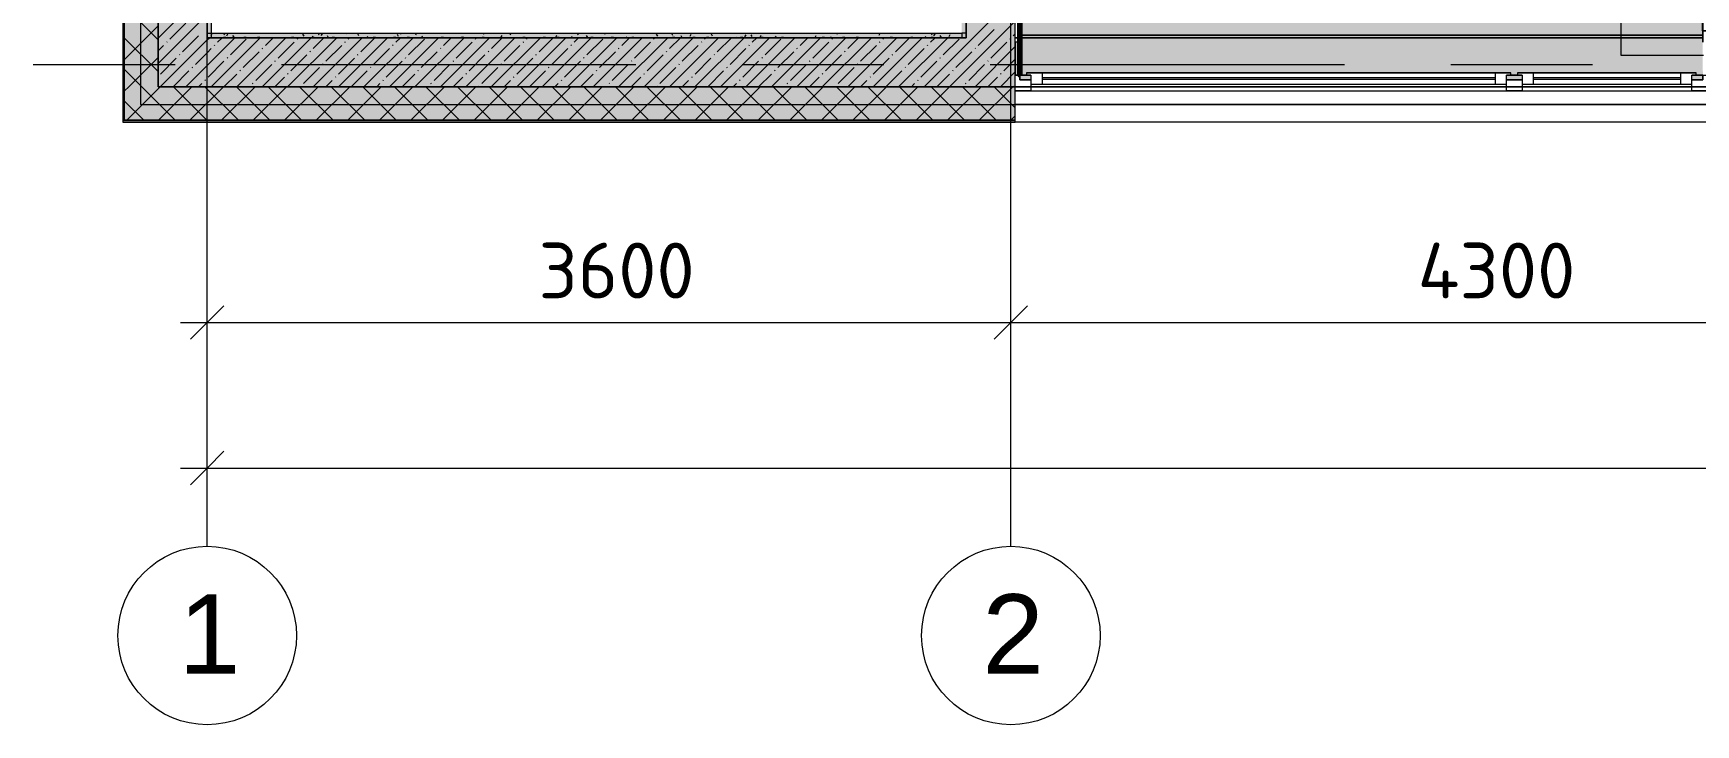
# Model space of a CAD drawing. Header units: millimetres. Extents: x -3817 to 677485, y -22715 to 103890.
# Drawn here: x 551499 to 558946, y -1083 to 2017 of the extents above; entities that cross this region are included whole.
import ezdxf

# ---------------------------------------------------------------- set-up
doc = ezdxf.new("R2010")
doc.units = ezdxf.units.MM
doc.layers.add('PDF _Геометрия', color=7, linetype='Continuous', true_color=0x1d1d1d)
doc.layers.add('PDF _Сплошная заливка', color=7, linetype='Continuous', true_color=0xffffff)
doc.layers.add('PDF _Текст', color=7, linetype='Continuous')
doc.styles.add('PDF ArialMT', font='arial.ttf')
doc.styles.add('PDF ISOCPEUR', font='isocpeur.ttf')

msp = doc.modelspace()

# ---------------------------------------------------------------- hatches: boundary and pattern name
at = {"layer": 'PDF _Сплошная заливка', "transparency": 33554559}
h = msp.add_hatch(color=256, dxfattribs=at)
h.paths.add_polyline_path([(551908.1, 1776.9), (552058.1, 1776.9), (552058.1, 7096.9), (551908.1, 7096.9), (551908.1, 5006.1)], flags=0)
h.paths.add_polyline_path([(551908.1, 9196.9), (552058.1, 9196.9), (552058.1, 10396.9), (551908.1, 10396.9)], flags=0)
h.paths.add_polyline_path([(551908.1, 12696.9), (552058.1, 12696.9), (552058.1, 14096.9), (551908.1, 14096.9)], flags=0)
h.paths.add_polyline_path([(551908.1, 14996.9), (552058.1, 14996.9), (552058.1, 16949.9), (551908.1, 16949.9), (551908.1, 16477.7)], flags=0)
h = msp.add_hatch(color=256, dxfattribs=at)
h.paths.add_polyline_path([(552058.1, 1776.9), (552278.1, 1776.9), (552278.1, 7096.9), (552058.1, 7096.9), (552058.1, 5006.1)], flags=0)
h.paths.add_polyline_path([(552278.1, 9196.9), (552278.1, 9776.9), (552058.1, 9776.9), (552058.1, 9196.9)], flags=0)
for points in [[(555678.1, 1776.9), (555898.1, 1776.9), (555898.1, 9776.9), (555678.1, 9776.9), (555678.1, 1996.9)], [(555658.1, 1996.9), (555678.1, 1996.9), (555678.1, 7396.9), (555658.1, 7396.9), (555658.1, 2016.9)], [(555678.1, 1996.9), (555678.1, 2016.9), (552278.1, 2016.9), (552278.1, 1996.9), (555119.6, 1996.9)]]:
    msp.add_hatch(color=256, dxfattribs=at).paths.add_polyline_path(points)
at = {"layer": 'PDF _Сплошная заливка', "true_color": 0xeae6de, "transparency": 33554559}
h = msp.add_hatch(color=254, dxfattribs=at)
h.paths.add_polyline_path([(555919.1, 2007.9), (558978.1, 2007.9), (558978.1, 2387.8), (556058.7, 2387.8), (556058.7, 2287.8), (558898.1, 2287.8), (558898.1, 2267.8), (555998.1, 2267.8), (555998.1, 2287.8), (556057.7, 2289.8), (556057.7, 2387.8), (555920.1, 2387.8), (555919.1, 2010.1)], flags=0)
h.paths.add_polyline_path([(555998.1, 2187.8), (555998.1, 2207.8), (558898.1, 2207.8), (558898.1, 2187.8), (556438.9, 2187.8)], flags=0)
msp.add_hatch(color=254, dxfattribs=at).paths.add_polyline_path([(555948.1, 1807.9), (555968.1, 1807.9), (555968.1, 1828.9), (555948.1, 1828.9), (555948.1, 1838.9), (558118.1, 1838.9), (558118.1, 1828.9), (558098.1, 1828.9), (558098.1, 1807.9), (558168.1, 1807.9), (558168.1, 1828.9), (558148.1, 1828.9), (558148.1, 1838.9), (558948.1, 1838.9), (558948.1, 1828.9), (558928.1, 1828.9), (558928.1, 1807.9), (558978.1, 1807.9), (558977.1, 2007.9), (555919.1, 2007.9), (555919.1, 1807.9)])
at = {"layer": 'PDF _Сплошная заливка', "transparency": 33554559}
h = msp.add_hatch(color=256, dxfattribs=at)
h.paths.add_polyline_path([(584278.1, 1626.9), (584278.1, 1776.9), (583278.4, 1776.9), (583278.4, 1626.9), (584206.9, 1626.9)], flags=0)
h.paths.add_polyline_path([(589258.1, 1626.9), (589258.1, 1776.9), (588138.1, 1776.9), (588138.1, 1626.9), (588591.4, 1626.9)], flags=0)
h.paths.add_polyline_path([(586038.1, 1626.9), (586038.1, 1776.9), (585178.1, 1776.9), (585178.1, 1626.9), (585668.4, 1626.9)], flags=0)
h.paths.add_polyline_path([(591155.8, 1626.9), (591155.8, 1776.9), (590158.1, 1776.9), (590158.1, 1626.9), (590783.6, 1626.9)], flags=0)
h.paths.add_polyline_path([(573778.1, 1626.9), (574878.1, 1626.9), (574878.1, 1776.9), (573778.1, 1776.9)], flags=0)
h.paths.add_polyline_path([(581257.9, 1626.9), (582378.4, 1626.9), (582378.4, 1776.9), (581257.9, 1776.9)], flags=0)
h.paths.add_polyline_path([(578448.1, 1626.9), (578577.9, 1626.9), (578577.9, 1776.9), (576978.1, 1776.9), (576978.1, 1626.9), (578361, 1626.9)], flags=0)
h.paths.add_polyline_path([(564928.1, 1626.9), (564928.1, 1776.9), (564178.1, 1776.9), (564178.1, 1626.9), (564477, 1626.9)], flags=0)
h.paths.add_polyline_path([(567778.1, 1626.9), (567778.1, 1776.9), (567028.1, 1776.9), (567028.1, 1626.9), (567399.9, 1626.9)], flags=0)
h.paths.add_polyline_path([(572878.1, 1626.9), (572878.1, 1776.9), (571528.1, 1776.9), (571528.1, 1626.9), (572515.1, 1626.9)], flags=0)
h.paths.add_polyline_path([(568861.4, 1626.9), (569428.1, 1626.9), (569428.1, 1776.9), (568678.1, 1776.9), (568678.1, 1626.9)], flags=0)
h.paths.add_polyline_path([(563278.1, 1626.9), (563278.1, 1776.9), (562527.9, 1776.9), (562527.9, 1626.9), (563015.5, 1626.9)], flags=0)
h.paths.add_polyline_path([(560427.9, 1626.9), (560427.9, 1776.9), (558998.1, 1776.9), (558998.1, 1626.9), (559361.8, 1626.9)], flags=0)
h.paths.add_polyline_path([(555898.1, 1626.9), (555898.1, 1776.9), (551908.1, 1776.9), (551908.1, 1626.9), (554977.4, 1626.9)], flags=0)

# ---------------------------------------------------------------- linework, layer by layer
at = {"layer": 'PDF _Геометрия', "color": 9, "lineweight": 9, "true_color": 0xc0c0c0}
for points in [[(551900.1, 14096.9), (551900.1, 12696.9), (552058.1, 12696.9), (552058.1, 10396.9), (551900.1, 10396.9), (551900.1, 9196.9), (552058.1, 9196.9), (551900.1, 9196.9), (551900.1, 7096.9), (552058.1, 7096.9), (551900.1, 7096.9), (551900.1, 1776.9), (551900.1, 1623.9), (551900.1, 1618.9), (555898.1, 1618.9), (555898.1, 1776.9), (552058.1, 1776.9), (552278.1, 1776.9), (555678.1, 1776.9), (555898.1, 1776.9), (555898.1, 9576.9), (555898.1, 2276.9), (555918.1, 2276.9)], [(552278.1, 3496.9), (552278.1, 1996.9), (555678.1, 1996.9), (555678.1, 2016.9), (555658.1, 2016.9), (555658.1, 1996.9), (555678.1, 1996.9), (555678.1, 7396.9), (555678.1, 1996.9), (552278.1, 1996.9), (552298.1, 1996.9), (552298.1, 3496.9), (552298.1, 7096.9), (552298.1, 9196.9), (552298.1, 9535.9)], [(552278.1, 2016.9), (552299.1, 2016.9)], [(555898.1, 1976.9), (555898.1, 1996.9), (555918.1, 1996.9), (555898.1, 1996.9), (555898.1, 2016.9)], [(558998.1, 1776.9), (555898.1, 1776.9), (555898.1, 1828.9)]]:
    msp.add_lwpolyline(points, dxfattribs=at)
at = {"layer": 'PDF _Геометрия', "color": 231, "lineweight": 70, "true_color": 0xff80c0}
msp.add_lwpolyline([(555918.1, 2276.9), (555918.1, 1875.9), (555919.1, 1875.9), (555919.1, 9555.9)], dxfattribs=at)
at = {"layer": 'PDF _Геометрия', "color": 7, "lineweight": 9}
for points in [[(555898.1, 1623.9), (551905.1, 1623.9), (551905.1, 1626.9), (551905.1, 1776.9), (551905.1, 7096.9)], [(555898.1, 1626.9), (551908.1, 1626.9), (551908.1, 1776.9), (551908.1, 7096.9)], [(551979.1, 7096.9), (551979.1, 1697.9), (555898.1, 1697.9)], [(558981.5, 1917.1), (558612.2, 1917.1), (558612.2, 2664.6)], [(552299.1, 2016.9), (555658.1, 2016.9)], [(552158.1, 720.4), (555878.1, 720.4), (560178.1, 720.4), (564678.1, 720.4), (566178.1, 720.4), (569178.1, 720.4), (570678.1, 720.4), (574378.1, 720.4), (578078.1, 720.4), (581778.1, 720.4), (585478.1, 720.4), (590478.1, 720.4), (590478.1, 840.4)], [(552278.1, 526.4), (552278.1, 720.4), (552278.1, 840.4)], [(555878.1, 526.4), (555878.1, 720.4), (555878.1, 840.4)], [(552278.1, -126.3), (552278.1, 67.7), (552278.1, 187.7)], [(552158.1, 67.7), (590598.1, 67.7)]]:
    msp.add_lwpolyline(points, dxfattribs=at)
msp.add_lwpolyline([(552058.1, 1776.9), (552058.1, 7096.9)], close=True, dxfattribs=at)
at = {"layer": 'PDF _Геометрия', "color": 253, "lineweight": 9, "true_color": 0xaaaaaa}
for points in [[(552278.1, -283.3), (552278.1, 2216.7), (552278.1, 4518)], [(555878.1, -283.3), (555878.1, 2216.7), (555878.1, 4177)], [(551499, 1876.9), (552134, 1876.9)], [(552610.3, 1876.9), (554197.8, 1876.9)], [(554674, 1876.9), (555309, 1876.9)], [(555785.3, 1876.9), (557372.8, 1876.9)], [(557849, 1876.9), (558484, 1876.9)], [(555918.1, 1828.9), (555898.1, 1828.9)], [(556018.1, 1818.9), (558048.1, 1818.9)], [(558048.1, 1808.9), (556018.1, 1808.9)], [(558218.1, 1818.9), (558878.1, 1818.9)], [(558878.1, 1808.9), (558218.1, 1808.9)], [(555898.1, 1758.9), (558998.1, 1758.9)]]:
    msp.add_lwpolyline(points, dxfattribs=at)
at = {"layer": 'PDF _Геометрия', "color": 8, "lineweight": 9, "true_color": 0x808080}
msp.add_lwpolyline([(558978.1, 2387.8), (556058.7, 2387.8), (558978.1, 2387.8), (558978.1, 2007.9), (555918.8, 2007.9), (558978.1, 2007.9), (558978.1, 1976.9), (558978.1, 2007.9), (558978.1, 2027.4), (559807.2, 2027.4), (559807.2, 2276.9), (559807.2, 2027.4), (558976.9, 2027.4), (558976.9, 2387.3), (559807.1, 2387.3), (558977.7, 2387.3), (559807.1, 2387.3), (558978.1, 2387.3)], dxfattribs=at)
at = {"layer": 'PDF _Геометрия', "lineweight": 9}
for points in [[(552058.1, 1995), (552278.1, 2215)], [(555489.6, 1776.9), (555678.1, 1965.4), (555898.1, 2185.4)], [(552058.1, 1986.9), (551908.1, 2136.9)], [(552058.1, 1880.9), (552278.1, 2100.9)], [(551908.1, 1899.7), (552058.1, 2049.7)], [(552111.1, 1990.9), (552182.4, 2062.2)], [(555603.6, 1776.9), (555678.1, 1851.3), (555898.1, 2071.3)], [(555732.2, 1962.4), (555803.4, 2033.7)], [(555889, 2005.2), (555898.1, 2014.3)], [(552058.1, 1845.4), (551908.1, 1995.4)], [(551918.1, 1626.9), (552068.1, 1776.9), (552278.1, 1986.9), (552288.1, 1996.9)], [(552058.1, 1937.9), (552082.6, 1962.4)], [(552096.8, 1976.7), (552099.2, 1979)], [(552168.1, 1933.9), (552239.4, 2005.2)], [(552182.2, 1776.9), (552278.1, 1872.8), (552402.2, 1996.9)], [(552225.1, 1876.9), (552278.1, 1929.8), (552296.4, 1948.1)], [(552296.2, 1776.9), (552516.2, 1996.9)], [(552310.7, 1962.4), (552313, 1964.8)], [(552324.9, 1976.7), (552345.1, 1996.9)], [(552382, 1919.6), (552453.2, 1990.9)], [(552410.3, 1776.9), (552630.3, 1996.9)], [(552524.3, 1776.9), (552744.3, 1996.9)], [(552524.5, 1948.1), (552526.9, 1950.5)], [(552538.8, 1962.4), (552573.2, 1996.9)], [(552595.8, 1905.4), (552667.1, 1976.7)], [(552638.4, 1776.9), (552858.4, 1996.9)], [(552681.3, 1990.9), (552683.7, 1993.3)], [(552752.4, 1776.9), (552972.4, 1996.9)], [(552752.6, 1948.1), (552801.3, 1996.9)], [(552809.6, 1891.1), (552880.9, 1962.4)], [(552866.5, 1776.9), (553086.5, 1996.9)], [(552895.2, 1976.7), (552897.6, 1979)], [(552909.4, 1990.9), (552915.4, 1996.9)], [(552966.5, 1933.9), (553029.4, 1996.9)], [(552980.5, 1776.9), (553200.5, 1996.9)], [(553023.5, 1876.9), (553094.8, 1948.1)], [(553094.6, 1776.9), (553314.6, 1996.9)], [(553109, 1962.4), (553111.4, 1964.8)], [(553123.3, 1976.7), (553143.5, 1996.9)], [(553180.3, 1919.6), (553251.6, 1990.9)], [(553208.6, 1776.9), (553428.6, 1996.9)], [(553322.7, 1776.9), (553542.7, 1996.9)], [(553322.9, 1948.1), (553325.2, 1950.5)], [(553337.1, 1962.4), (553371.6, 1996.9)], [(553394.1, 1905.4), (553465.4, 1976.7)], [(553436.7, 1776.9), (553656.7, 1996.9)], [(553479.7, 1990.9), (553482.1, 1993.3)], [(553550.8, 1776.9), (553770.8, 1996.9)], [(553551, 1948.1), (553599.7, 1996.9)], [(553608, 1891.1), (553679.3, 1962.4)], [(553664.8, 1776.9), (553884.8, 1996.9)], [(553693.5, 1976.7), (553695.9, 1979)], [(553707.8, 1990.9), (553713.7, 1996.9)], [(553764.8, 1933.9), (553827.8, 1996.9)], [(553778.9, 1776.9), (553998.9, 1996.9)], [(553821.8, 1876.9), (553893.1, 1948.1)], [(553892.9, 1776.9), (554112.9, 1996.9)], [(553907.4, 1962.4), (553909.7, 1964.8)], [(553921.6, 1976.7), (553941.8, 1996.9)], [(553978.6, 1919.6), (554049.9, 1990.9)], [(554007, 1776.9), (554227, 1996.9)], [(554121, 1776.9), (554341, 1996.9)], [(554121.2, 1948.1), (554123.6, 1950.5)], [(554135.5, 1962.4), (554169.9, 1996.9)], [(554192.5, 1905.4), (554263.8, 1976.7)], [(554235.1, 1776.9), (554455.1, 1996.9)], [(554278, 1990.9), (554280.4, 1993.3)], [(554349.1, 1776.9), (554569.1, 1996.9)], [(554349.3, 1948.1), (554398, 1996.9)], [(554406.3, 1891.1), (554477.6, 1962.4)], [(554463.2, 1776.9), (554683.1, 1996.9)], [(554491.9, 1976.7), (554494.2, 1979)], [(554506.1, 1990.9), (554512.1, 1996.9)], [(554563.2, 1933.9), (554626.1, 1996.9)], [(554577.2, 1776.9), (554797.2, 1996.9)], [(554620.2, 1876.9), (554691.5, 1948.1)], [(554691.2, 1776.9), (554911.2, 1996.9)], [(554705.7, 1962.4), (554708.1, 1964.8)], [(554720, 1976.7), (554740.2, 1996.9)], [(554777, 1919.6), (554848.3, 1990.9)], [(554805.3, 1776.9), (555025.3, 1996.9)], [(554919.3, 1776.9), (555139.3, 1996.9)], [(554919.6, 1948.1), (554921.9, 1950.5)], [(554933.8, 1962.4), (554968.3, 1996.9)], [(554990.8, 1905.4), (555062.1, 1976.7)], [(555033.4, 1776.9), (555253.4, 1996.9)], [(555076.4, 1990.9), (555078.7, 1993.3)], [(555147.4, 1776.9), (555367.4, 1996.9)], [(555147.7, 1948.1), (555196.4, 1996.9)], [(555204.7, 1891.1), (555276, 1962.4)], [(555261.5, 1776.9), (555481.5, 1996.9)], [(555290.2, 1976.7), (555292.6, 1979)], [(555304.5, 1990.9), (555310.4, 1996.9)], [(555361.5, 1933.9), (555424.5, 1996.9)], [(555375.5, 1776.9), (555595.5, 1996.9)], [(555418.5, 1876.9), (555489.8, 1948.1)], [(555504.1, 1962.4), (555506.4, 1964.8)], [(555518.3, 1976.7), (555538.5, 1996.9)], [(555575.3, 1919.6), (555646.6, 1990.9)], [(555717.7, 1776.9), (555898.1, 1957.3)], [(555717.9, 1948.1), (555720.3, 1950.5)], [(555789.2, 1905.4), (555860.5, 1976.7)], [(555874.7, 1990.9), (555877.1, 1993.3)], [(551908.1, 1758.3), (551926.7, 1776.9), (552058.1, 1908.3)], [(552068.3, 1834.1), (552139.6, 1905.4)], [(552153.9, 1919.6), (552156.2, 1922)], [(552210.9, 1862.6), (552213.3, 1865)], [(552282.2, 1819.8), (552353.4, 1891.1)], [(552367.7, 1905.4), (552370.1, 1907.7)], [(552439, 1862.6), (552510.3, 1933.9)], [(552496, 1805.6), (552567.3, 1876.9)], [(552581.5, 1891.1), (552583.9, 1893.5)], [(552652.8, 1848.3), (552724.1, 1919.6)], [(552709.8, 1791.3), (552781.1, 1862.6)], [(552738.4, 1933.9), (552740.7, 1936.3)], [(552795.4, 1876.9), (552797.8, 1879.2)], [(552866.7, 1834.1), (552937.9, 1905.4)], [(552952.2, 1919.6), (552954.6, 1922)], [(553009.2, 1862.6), (553011.6, 1865)], [(553080.5, 1819.8), (553151.8, 1891.1)], [(553166, 1905.4), (553168.4, 1907.7)], [(553237.3, 1862.6), (553308.6, 1933.9)], [(553294.4, 1805.6), (553365.6, 1876.9)], [(553379.9, 1891.1), (553382.3, 1893.5)], [(553451.2, 1848.3), (553522.5, 1919.6)], [(553508.2, 1791.3), (553579.5, 1862.6)], [(553536.7, 1933.9), (553539.1, 1936.3)], [(553593.7, 1876.9), (553596.1, 1879.2)], [(553665, 1834.1), (553736.3, 1905.4)], [(553750.5, 1919.6), (553752.9, 1922)], [(553807.6, 1862.6), (553809.9, 1865)], [(553878.9, 1819.8), (553950.1, 1891.1)], [(553964.4, 1905.4), (553966.8, 1907.7)], [(554035.7, 1862.6), (554107, 1933.9)], [(554092.7, 1805.6), (554164, 1876.9)], [(554178.2, 1891.1), (554180.6, 1893.5)], [(554249.5, 1848.3), (554320.8, 1919.6)], [(554306.5, 1791.3), (554377.8, 1862.6)], [(554335.1, 1933.9), (554337.4, 1936.3)], [(554392.1, 1876.9), (554394.4, 1879.2)], [(554463.4, 1834.1), (554534.6, 1905.4)], [(554548.9, 1919.6), (554551.3, 1922)], [(554605.9, 1862.6), (554608.3, 1865)], [(554677.2, 1819.8), (554748.5, 1891.1)], [(554762.7, 1905.4), (554765.1, 1907.7)], [(554834, 1862.6), (554905.3, 1933.9)], [(554891, 1805.6), (554962.3, 1876.9)], [(554976.6, 1891.1), (554978.9, 1893.5)], [(555047.9, 1848.3), (555119.1, 1919.6)], [(555104.9, 1791.3), (555176.2, 1862.6)], [(555133.4, 1933.9), (555135.8, 1936.3)], [(555190.4, 1876.9), (555192.8, 1879.2)], [(555261.7, 1834.1), (555333, 1905.4)], [(555347.2, 1919.6), (555349.6, 1922)], [(555404.3, 1862.6), (555406.6, 1865)], [(555475.5, 1819.8), (555546.8, 1891.1)], [(555561.1, 1905.4), (555563.5, 1907.7)], [(555632.4, 1862.6), (555678.1, 1908.4), (555703.6, 1933.9)], [(555689.4, 1805.6), (555760.7, 1876.9)], [(555774.9, 1891.1), (555777.3, 1893.5)], [(555846.2, 1848.3), (555898.1, 1900.3)], [(552135.3, 1626.9), (551985.3, 1776.9), (551908.1, 1854)], [(552125.3, 1777.1), (552196.6, 1848.3)], [(552239.2, 1776.9), (552253.7, 1791.3)], [(552267.9, 1805.6), (552270.3, 1807.9)], [(552353.2, 1776.9), (552410.5, 1834.1)], [(552424.7, 1848.3), (552427.1, 1850.7)], [(552481.8, 1791.3), (552484.1, 1793.7)], [(552581.3, 1776.9), (552624.3, 1819.8)], [(552638.6, 1834.1), (552640.9, 1836.5)], [(552809.4, 1776.9), (552838.2, 1805.6)], [(552852.4, 1819.8), (552854.8, 1822.2)], [(552923.7, 1777.1), (552995, 1848.3)], [(553037.5, 1776.9), (553052, 1791.3)], [(553066.3, 1805.6), (553068.6, 1807.9)], [(553151.6, 1776.9), (553208.8, 1834.1)], [(553223.1, 1848.3), (553225.4, 1850.7)], [(553280.1, 1791.3), (553282.5, 1793.7)], [(553379.7, 1776.9), (553422.7, 1819.8)], [(553436.9, 1834.1), (553439.3, 1836.5)], [(553607.8, 1776.9), (553636.5, 1805.6)], [(553650.8, 1819.8), (553653.1, 1822.2)], [(553722, 1777.1), (553793.3, 1848.3)], [(553835.9, 1776.9), (553850.3, 1791.3)], [(553864.6, 1805.6), (553867, 1807.9)], [(553949.9, 1776.9), (554007.2, 1834.1)], [(554021.4, 1848.3), (554023.8, 1850.7)], [(554078.4, 1791.3), (554080.8, 1793.7)], [(554178, 1776.9), (554221, 1819.8)], [(554235.3, 1834.1), (554237.6, 1836.5)], [(554406.1, 1776.9), (554434.8, 1805.6)], [(554449.1, 1819.8), (554451.5, 1822.2)], [(554520.4, 1777.1), (554591.7, 1848.3)], [(554634.2, 1776.9), (554648.7, 1791.3)], [(554662.9, 1805.6), (554665.3, 1807.9)], [(554748.3, 1776.9), (554805.5, 1834.1)], [(554819.8, 1848.3), (554822.1, 1850.7)], [(554876.8, 1791.3), (554879.2, 1793.7)], [(554976.4, 1776.9), (555019.3, 1819.8)], [(555033.6, 1834.1), (555036, 1836.5)], [(555204.5, 1776.9), (555233.2, 1805.6)], [(555247.4, 1819.8), (555249.8, 1822.2)], [(555318.7, 1777.1), (555390, 1848.3)], [(555432.6, 1776.9), (555447, 1791.3)], [(555461.3, 1805.6), (555463.7, 1807.9)], [(555546.6, 1776.9), (555603.8, 1834.1)], [(555618.1, 1848.3), (555620.5, 1850.7)], [(555675.1, 1791.3), (555677.5, 1793.7)], [(555774.7, 1776.9), (555817.7, 1819.8)], [(555831.7, 1776.9), (555898.1, 1843.2)], [(555831.9, 1834.1), (555834.3, 1836.5)], [(552059.5, 1626.9), (552209.5, 1776.9)], [(552276.7, 1626.9), (552126.7, 1776.9)], [(552201, 1626.9), (552351, 1776.9)], [(552418.1, 1626.9), (552268.1, 1776.9)], [(552342.4, 1626.9), (552492.4, 1776.9)], [(552559.5, 1626.9), (552409.5, 1776.9)], [(552467.3, 1776.9), (552467.5, 1777.1)], [(552483.8, 1626.9), (552633.8, 1776.9)], [(552701, 1626.9), (552551, 1776.9)], [(552625.2, 1626.9), (552775.2, 1776.9)], [(552842.4, 1626.9), (552692.4, 1776.9)], [(552695.6, 1777.1), (552698, 1779.4)], [(552766.6, 1626.9), (552916.6, 1776.9)], [(552983.8, 1626.9), (552833.8, 1776.9)], [(552908.1, 1626.9), (553058.1, 1776.9)], [(553125.2, 1626.9), (552975.2, 1776.9)], [(553049.5, 1626.9), (553199.5, 1776.9)], [(553266.6, 1626.9), (553116.6, 1776.9)], [(553190.9, 1626.9), (553340.9, 1776.9)], [(553408.1, 1626.9), (553258.1, 1776.9)], [(553265.6, 1776.9), (553265.8, 1777.1)], [(553332.3, 1626.9), (553482.3, 1776.9)], [(553549.5, 1626.9), (553399.5, 1776.9)], [(553473.8, 1626.9), (553623.8, 1776.9)], [(553493.9, 1777.1), (553496.3, 1779.4)], [(553690.9, 1626.9), (553540.9, 1776.9)], [(553615.2, 1626.9), (553765.2, 1776.9)], [(553832.3, 1626.9), (553682.3, 1776.9)], [(553756.6, 1626.9), (553906.6, 1776.9)], [(553973.8, 1626.9), (553823.8, 1776.9)], [(553898, 1626.9), (554048, 1776.9)], [(554115.2, 1626.9), (553965.2, 1776.9)], [(554039.4, 1626.9), (554189.4, 1776.9)], [(554064, 1776.9), (554064.2, 1777.1)], [(554256.6, 1626.9), (554106.6, 1776.9)], [(554180.9, 1626.9), (554330.9, 1776.9)], [(554398, 1626.9), (554248, 1776.9)], [(554292.3, 1777.1), (554294.7, 1779.4)], [(554322.3, 1626.9), (554472.3, 1776.9)], [(554539.4, 1626.9), (554389.4, 1776.9)], [(554463.7, 1626.9), (554613.7, 1776.9)], [(554680.9, 1626.9), (554530.9, 1776.9)], [(554605.1, 1626.9), (554755.1, 1776.9)], [(554822.3, 1626.9), (554672.3, 1776.9)], [(554746.5, 1626.9), (554896.5, 1776.9)], [(554963.7, 1626.9), (554813.7, 1776.9)], [(554862.3, 1776.9), (554862.5, 1777.1)], [(554888, 1626.9), (555038, 1776.9)], [(555105.1, 1626.9), (554955.1, 1776.9)], [(555029.4, 1626.9), (555179.4, 1776.9)], [(555090.6, 1777.1), (555093, 1779.4)], [(555246.5, 1626.9), (555096.5, 1776.9)], [(555170.8, 1626.9), (555320.8, 1776.9)], [(555388, 1626.9), (555238, 1776.9)], [(555312.2, 1626.9), (555462.2, 1776.9)], [(555529.4, 1626.9), (555379.4, 1776.9)], [(555453.6, 1626.9), (555603.6, 1776.9)], [(555670.8, 1626.9), (555520.8, 1776.9)], [(555595.1, 1626.9), (555745.1, 1776.9)], [(555660.7, 1776.9), (555660.9, 1777.1)], [(555812.2, 1626.9), (555662.2, 1776.9)], [(555736.5, 1626.9), (555886.5, 1776.9)], [(555898.1, 1682.4), (555803.7, 1776.9)], [(555889, 1777.1), (555891.3, 1779.4)], [(551993.9, 1626.9), (551908.1, 1712.6)], [(555877.9, 1626.9), (555898.1, 1647.1)]]:
    msp.add_lwpolyline(points, dxfattribs=at)
at = {"layer": 'PDF _Геометрия', "color": 8, "lineweight": 9, "true_color": 0x808080}
for points in [[(555918.1, 2138.1), (555918.1, 2007.9)], [(555968.1, 1807.9), (555918.1, 1807.9), (555918.1, 1828.9), (555918.1, 1807.9)], [(558168.1, 1807.9), (558098.1, 1807.9)], [(558978.1, 1828.9), (558978.1, 1807.9), (558928.1, 1807.9), (558978.1, 1807.9)]]:
    msp.add_lwpolyline(points, close=True, dxfattribs=at)
at = {"layer": 'PDF _Геометрия', "color": 253, "lineweight": 9, "true_color": 0x9b9b9b}
for points in [[(552298.1, 2011.7), (552296.2, 2008.3), (552301.1, 2016.9)], [(552357, 2009.9), (552353, 2016.9)], [(552369.2, 2012.9), (552364.2, 2004.2)], [(552670.7, 2015.1), (552669.7, 2016.9)], [(552712.4, 2004), (552707.3, 2012.7)], [(552780.4, 2008), (552775.4, 2016.8)], [(552792.7, 2014.8), (552787.6, 2006.1)], [(552899.4, 2016.9), (552897.3, 2013.2)], [(552958.1, 2005.1), (552953.1, 2013.8)], [(553135.8, 2002.1), (553130.8, 2010.8)], [(553145.8, 2016.9), (553143, 2012.1)], [(553216.1, 2016.7), (553211.1, 2008)], [(553517.6, 2011.3), (553514.4, 2016.9)], [(553638.5, 2016.9), (553634.5, 2009.9)], [(553831.4, 2016.5), (553831.2, 2016.9)], [(553941.1, 2009.4), (553936.8, 2016.9)], [(553990.5, 2016.9), (553989.9, 2015.9)], [(554060.9, 2016.9), (554057.9, 2011.8)], [(554254.8, 2014.6), (554253.5, 2016.9)], [(554296.5, 2003.4), (554291.4, 2012.2)], [(554364.5, 2007.5), (554359.5, 2016.2)], [(554444.8, 2011.2), (554439.7, 2002.5)], [(554483.2, 2016.9), (554481.4, 2013.7)], [(554542.2, 2004.5), (554537.2, 2013.3)], [(554905.6, 2016.9), (554904.8, 2015.6)], [(555101.7, 2010.8), (555098.2, 2016.9)], [(555291.6, 2015), (555286.6, 2006.3)], [(555415.5, 2016), (555415, 2016.9)], [(555525.1, 2008.9), (555520.6, 2016.9)], [(555537.4, 2013.9), (555532.4, 2005.2)], [(552351, 1998.8), (552361.1, 1998.8)], [(552398.6, 1998.8), (552393.6, 2007.5)], [(552442.4, 1998.8), (552452.5, 1998.8)], [(552503.4, 1998.8), (552513.5, 1998.8)], [(552655.8, 1998.8), (552665.9, 1998.8)], [(552751, 2003.7), (552747.1, 1996.9)], [(552747.2, 1998.8), (552757.3, 1998.8)], [(552822, 1996.9), (552817, 2005.6)], [(552838.7, 1998.8), (552848.7, 1998.8)], [(552996.8, 2002.6), (552993.5, 1996.9)], [(553021.6, 1998.8), (553031.6, 1998.8)], [(553064.8, 1998.5), (553063.9, 1996.9)], [(553113, 1998.8), (553123.1, 1998.8)], [(553174, 1996.9), (553172.4, 1999.6)], [(553174, 1998.8), (553184, 1998.8)], [(553244.4, 1996.9), (553240.5, 2003.7)], [(553310.5, 1997.4), (553310.2, 1996.9)], [(553326.4, 1998.8), (553336.4, 1998.8)], [(553417.8, 1998.8), (553427.9, 1998.8)], [(553420.4, 1996.9), (553418.2, 2000.7)], [(553509.2, 1998.8), (553519.3, 1998.8)], [(553597.9, 2007.5), (553592.9, 1998.7)], [(553596.4, 1996.9), (553595.9, 1997.7)], [(553692.1, 1998.8), (553702.2, 1998.8)], [(553783.6, 1998.8), (553793.6, 1998.8)], [(553843.6, 2006.4), (553838.6, 1997.6)], [(553844.5, 1998.8), (553854.6, 1998.8)], [(553911.7, 2002.3), (553908.5, 1996.9)], [(553982.7, 1998.3), (553977.7, 2007)], [(553996.9, 1998.8), (554007, 1998.8)], [(554088.4, 1998.8), (554098.4, 1998.8)], [(554157.4, 2001.2), (554154.9, 1996.9)], [(554179.8, 1998.8), (554189.9, 1998.8)], [(554225.4, 1997.1), (554225.3, 1996.9)], [(554362.7, 1998.8), (554372.7, 1998.8)], [(554405.9, 1996.9), (554401.1, 2005.1)], [(554454.1, 1998.8), (554464.2, 1998.8)], [(554515.1, 1998.8), (554525.1, 1998.8)], [(554648.9, 1999), (554647.6, 1996.9)], [(554667.5, 1998.8), (554677.5, 1998.8)], [(554690.5, 2010.1), (554685.5, 2001.4)], [(554719.9, 2001.6), (554714.9, 2010.3)], [(554758.5, 2006.1), (554753.5, 1997.4)], [(554757.8, 1996.9), (554756.5, 1999.1)], [(554758.9, 1998.8), (554769, 1998.8)], [(554828.2, 1996.9), (554824.5, 2003.2)], [(554850.4, 1998.8), (554860.4, 1998.8)], [(555004.3, 2005), (554999.6, 1996.9)], [(555004.2, 1996.9), (555002.2, 2000.2)], [(555033.2, 1998.8), (555043.3, 1998.8)], [(555072.3, 2000.9), (555070, 1996.9)], [(555124.7, 1998.8), (555134.7, 1998.8)], [(555180.1, 1996.9), (555179.9, 1997.2)], [(555185.6, 1998.8), (555195.7, 1998.8)], [(555338, 1998.8), (555348.1, 1998.8)], [(555429.5, 1998.8), (555439.5, 1998.8)], [(555495.7, 2002.8), (555492.3, 1996.9)], [(555520.9, 1998.8), (555531, 1998.8)], [(555566.8, 1997.8), (555561.7, 2006.5)], [(555605.4, 2009.9), (555600.4, 2001.1)], [(555917.2, 1846.4), (555918.1, 1846.4)]]:
    msp.add_lwpolyline(points, dxfattribs=at)
at = {"layer": 'PDF _Геометрия', "color": 9, "lineweight": 9, "true_color": 0xc0c0c0}
for points in [[(555918.1, 1828.9), (555918.1, 1976.9), (555898.1, 1976.9), (555898.1, 1828.9)], [(555898.1, 1618.9), (555898.1, 1776.9), (558998.1, 1776.9), (558998.1, 1618.9)]]:
    msp.add_lwpolyline(points, close=True, dxfattribs=at)
at = {"layer": 'PDF _Геометрия', "color": 7, "lineweight": 70, "true_color": 0xffd2ff}
msp.add_lwpolyline([(555919.1, 1828.9), (555919.1, 1976.9), (555918.1, 1976.9), (555918.1, 1828.9)], close=True, dxfattribs=at)
at = {"layer": 'PDF _Геометрия', "color": 253, "lineweight": 9, "true_color": 0xaba79f}
msp.add_lwpolyline([(558978.1, 2007.9), (555918.8, 2007.9)], close=True, dxfattribs=at)
at = {"layer": 'PDF _Геометрия', "color": 9, "lineweight": 9, "true_color": 0xcbc7bf}
msp.add_lwpolyline([(558978.1, 1996.9), (555918.8, 1996.9)], close=True, dxfattribs=at)
at = {"layer": 'PDF _Геометрия', "color": 253, "lineweight": 13, "true_color": 0xaaaaaa}
for points in [[(555898.1, 1758.9), (555898.1, 1828.9), (555968.1, 1828.9), (555968.1, 1758.9)], [(558118.1, 1838.9), (555948.1, 1838.9), (555948.1, 1828.9), (555968.1, 1828.9), (555968.1, 1788.9), (558098.1, 1788.9), (558098.1, 1828.9), (558118.1, 1828.9)], [(558098.1, 1758.9), (558098.1, 1828.9), (558168.1, 1828.9), (558168.1, 1758.9)], [(558948.1, 1838.9), (558148.1, 1838.9), (558148.1, 1828.9), (558168.1, 1828.9), (558168.1, 1788.9), (558928.1, 1788.9), (558928.1, 1828.9), (558948.1, 1828.9)], [(558928.1, 1758.9), (558928.1, 1828.9), (558998.1, 1828.9), (558998.1, 1758.9)]]:
    msp.add_lwpolyline(points, close=True, dxfattribs=at)
at = {"layer": 'PDF _Геометрия', "color": 9, "lineweight": 9, "true_color": 0xc0bcb4}
for points in [[(555968.1, 1828.9), (555918.1, 1828.9)], [(558168.1, 1828.9), (558098.1, 1828.9)], [(558978.1, 1828.9), (558928.1, 1828.9)]]:
    msp.add_lwpolyline(points, dxfattribs=at)
at = {"layer": 'PDF _Геометрия', "color": 253, "lineweight": 13, "true_color": 0xaaaaaa}
for points in [[(555948.1, 1838.9), (558118.1, 1838.9)], [(556018.1, 1838.9), (556018.1, 1788.9)], [(558048.1, 1838.9), (558048.1, 1788.9)], [(558148.1, 1838.9), (558948.1, 1838.9)], [(558218.1, 1838.9), (558218.1, 1788.9)], [(558878.1, 1838.9), (558878.1, 1788.9)]]:
    msp.add_lwpolyline(points, dxfattribs=at)
at = {"layer": 'PDF _Геометрия', "color": 116, "lineweight": 13, "true_color": 0x008040}
msp.add_lwpolyline([(558998.1, 1697.9), (555898.1, 1697.9)], close=True, dxfattribs=at)
at = {"layer": 'PDF _Геометрия', "color": 7, "lineweight": 20}
for points in [[(552353.1, 795.4), (552278.1, 720.4), (552203.1, 645.4)], [(555953.1, 795.4), (555878.1, 720.4), (555803.1, 645.4)], [(552353.1, 142.7), (552278.1, 67.7), (552203.1, -7.3)]]:
    msp.add_lwpolyline(points, dxfattribs=at)
at = {"layer": 'PDF _Геометрия', "color": 253, "lineweight": 9, "true_color": 0xaaaaaa}
for centre in [(552278.1, -683.3), (555878.1, -683.3)]:
    msp.add_circle(centre, 400, dxfattribs=at)
at = {"layer": 'PDF _Геометрия', "color": 253, "lineweight": 20, "true_color": 0xaaaaaa}
for centre in [(552278.1, -683.3), (555878.1, -683.3)]:
    msp.add_circle(centre, 400, dxfattribs=at)
at = {"layer": 'PDF _Сплошная заливка', "lineweight": 35, "transparency": 33554559}
for points in [[(552298.1, 1996.9), (552298.1, 3496.9), (552278.1, 1996.9), (552278.1, 3496.9)], [(552278.1, 1776.9), (555678.1, 1776.9), (552278.1, 1996.9), (555678.1, 1996.9)], [(555898.1, 1828.9), (555918.1, 1828.9), (555898.1, 1976.9), (555918.1, 1976.9)]]:
    msp.add_solid(points, dxfattribs=at)
at = {"layer": 'PDF _Сплошная заливка', "color": 254, "lineweight": 35, "true_color": 0xffb9dc, "transparency": 33554559}
msp.add_solid([(555918.1, 2016.9), (555918.1, 2017.9), (555918.1, 2016.9)], dxfattribs=at)
at = {"layer": 'PDF _Сплошная заливка', "color": 7, "lineweight": 35, "true_color": 0xffd2ff, "transparency": 33554559}
msp.add_solid([(555918.1, 1828.9), (555919.1, 1828.9), (555918.1, 1976.9)], dxfattribs=at)

# ---------------------------------------------------------------- texts
at = {"layer": 'PDF _Текст', "char_height": 250.11, "attachment_point": 4, "style": 'PDF ISOCPEUR'}
for s, insert in [('3600', (553762.1, 953.1)), ('4300', (557700.1, 953.1))]:
    msp.add_mtext(s, dxfattribs=dict(at, insert=insert))
at = {"layer": 'PDF _Текст', "color": 9, "true_color": 0xbebebe, "char_height": 355.6, "attachment_point": 4, "style": 'PDF ArialMT'}
for s, insert in [('1', (552150.2, -676.1)), ('2', (555750.2, -676.1))]:
    msp.add_mtext(s, dxfattribs=dict(at, insert=insert))

doc.saveas('drawing.dxf')
